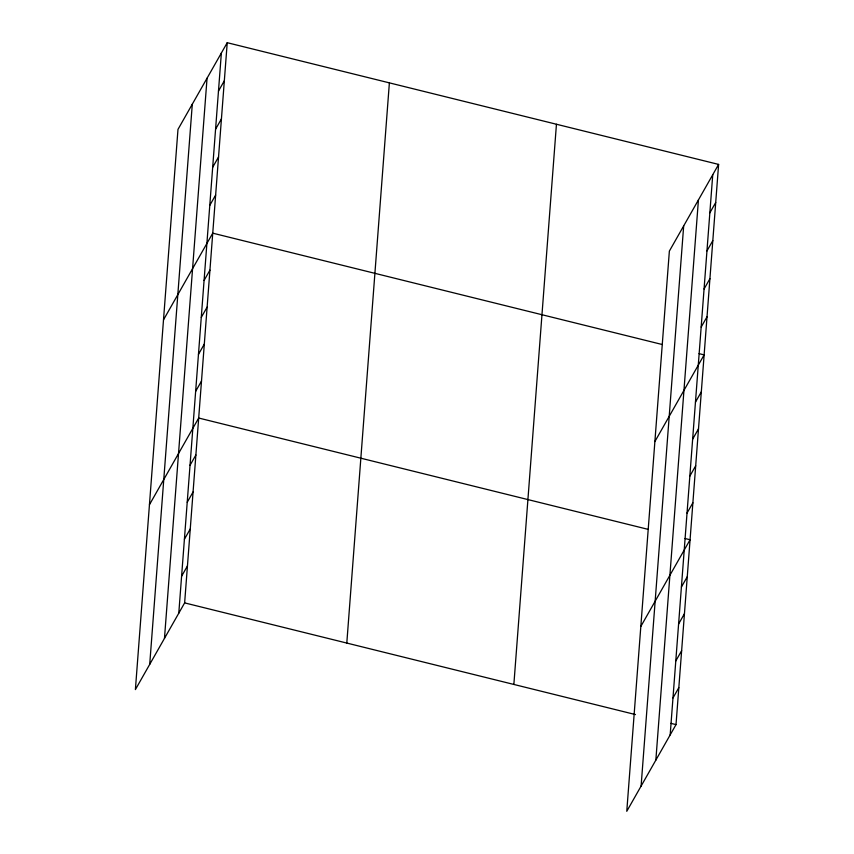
<?xml version="1.0" encoding="UTF-8"?>
<svg xmlns="http://www.w3.org/2000/svg" width="854" height="854" viewBox="0 0 854 854"><rect width="100%" height="100%" fill="white"/><g stroke="black" fill="none" stroke-linecap="round" stroke-linejoin="round"><path stroke-width="1.28" d="M149.717 664.369L192.299 104.177M164.47 638.408L207.052 78.205M178.785 613.193L221.367 53.001M227.228 42.7L177.984 129.381L135.391 689.584L184.635 602.892L227.228 42.7L718.609 164.416L676.016 724.619L626.772 811.3L669.365 251.108L718.609 164.416M346.799 643.062L389.381 82.87M513.862 684.449L556.445 124.257M641.098 786.096L683.68 225.894M655.851 760.124L698.433 199.932M670.166 734.92L712.748 174.718M218.475 91.09L224.324 80.788M215.582 129.189L221.432 118.887M212.689 167.277L218.539 156.976M209.785 205.376L215.635 195.075M163.498 319.855L212.742 233.163L662.32 344.536M204.085 280.443L209.935 270.142M201.266 317.41L207.127 307.109M198.459 354.389L204.309 344.087M195.651 391.356L201.501 381.055M149.45 504.714L198.694 418.033L648.271 529.395M190.026 465.302L195.886 455.001M187.218 502.28L193.068 491.979M184.411 539.248L190.261 528.946M181.603 576.226L187.453 565.924M709.855 212.817L715.705 202.515M706.963 250.905L712.812 240.604M704.07 289.004L709.92 278.703M701.166 327.093L707.027 316.791M654.879 441.571L704.123 354.89L699.063 353.631M695.466 402.159L701.315 391.858M692.658 439.137L698.508 428.836M689.84 476.105L695.69 465.804M687.032 513.083L692.882 502.782M640.831 626.43L690.075 539.749L685.004 538.5M681.407 587.029L687.267 576.728M678.599 623.996L684.449 613.695M675.792 660.975L681.641 650.673M672.984 697.942L678.834 687.641M184.635 602.892L635.483 714.574M670.956 723.359L676.016 724.619"/></g></svg>
